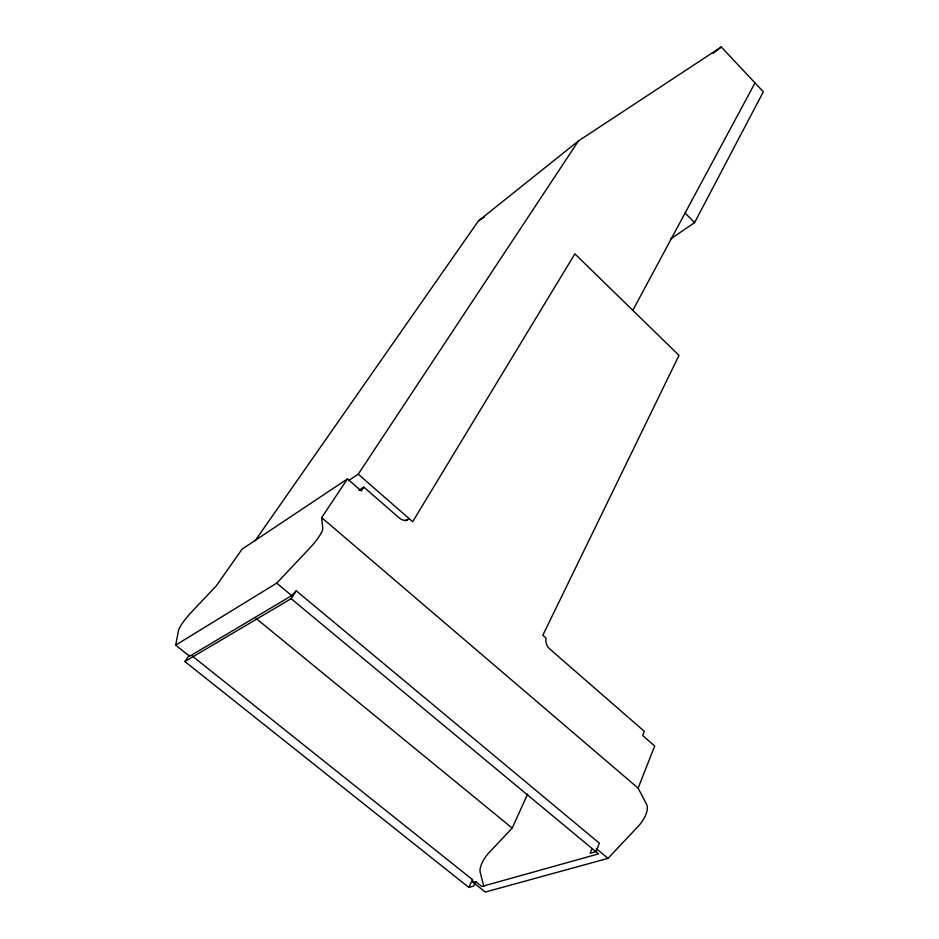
<?xml version="1.0" encoding="UTF-8"?>
<svg xmlns="http://www.w3.org/2000/svg" width="939" height="939" viewBox="0 0 939 939"><rect width="100%" height="100%" fill="white"/><g stroke="black" fill="none" stroke-linecap="round" stroke-linejoin="round"><path stroke-width="1.41" d="M592.075 848.527L590.15 853.258L595.96 851.626L599.352 843.187L296.278 590.819L291.724 595.631L189.608 656.279L175.663 645.152L178.504 630.503A18.334 3.122 -49.4 0 1 191.65 611.923L216.275 585.866L242.074 549.162L347.442 478.913L361.327 490.968L363.839 487.118L399.38 518.058A9.202 7.254 58.9 0 0 409.169 518.645L405.484 520.863M192.249 655.985L472.458 879.597L473.139 882.378L485.263 892.05L608.026 858.363L638.309 826.214A18.604 8.521 -52.7 0 0 646.666 804.512L638.109 788.138L654.694 745.989L642.687 735.542L644.365 731.364L549.655 648.908A8.967 6.667 67.7 0 1 546.087 638.121L542.812 635.257L678.991 355.376L574.879 253.859L412.667 521.697L358.228 474.195L348.51 480.651M483.808 886.381L480.169 872.225A17.09 6.784 -53.8 0 1 489.278 852.401L512.213 828.092L527.659 793.96M184.866 661.549L291.149 598.695L598.519 853.88L481.777 886.498L475.697 881.651L473.679 886.064L468.843 887.425L184.866 661.549L189.232 655.211M468.843 887.425L472.458 879.597M670.399 239.152L694.59 222.613L763.337 91.787L721.269 46.95L578.436 140.944L478.456 220.911L255.068 540.817M632.816 310.351L755.003 82.902M291.149 598.695L296.278 590.819M358.228 474.195L578.436 140.944M175.663 645.152L276.7 583.142L309.553 548.353A20.118 4.002 -48.9 0 0 322.758 528.364L321.666 517.624L347.442 478.913M713.217 53.277L721.269 46.95M478.456 220.911L484.512 216.862M358.944 490.287L363.839 487.118M473.139 882.378L475.697 881.651M255.96 618.355L512.213 828.092M276.7 583.142L291.724 595.631M596.206 848.551L608.026 858.363M321.666 517.624L638.109 788.138M685.106 213.012L694.59 222.613"/></g></svg>
